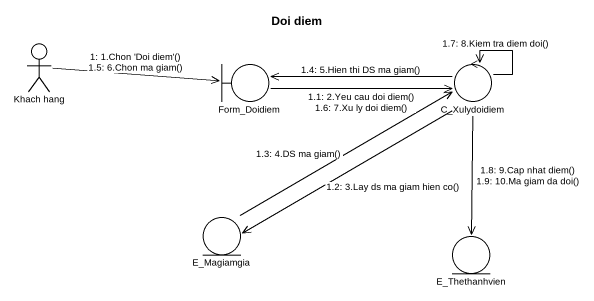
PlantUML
@startuml
title Doi diem
actor "Khach hang" as Khach_hang
boundary Form_Doidiem
control C_Xulydoidiem
entity E_Magiamgia
entity E_Thethanhvien
Khach_hang -right-> Form_Doidiem : 1: 1.Chon 'Doi diem'()\n1.5: 6.Chon ma giam()
Form_Doidiem -right-> C_Xulydoidiem : 1.1: 2.Yeu cau doi diem()\n1.6: 7.Xu ly doi diem()
C_Xulydoidiem --> E_Magiamgia : 1.2: 3.Lay ds ma giam hien co()
E_Magiamgia -up-> C_Xulydoidiem : 1.3: 4.DS ma giam()
C_Xulydoidiem -left-> Form_Doidiem : 1.4: 5.Hien thi DS ma giam()
C_Xulydoidiem --> C_Xulydoidiem : 1.7: 8.Kiem tra diem doi()
C_Xulydoidiem --> E_Thethanhvien : 1.8: 9.Cap nhat diem()\n1.9: 10.Ma giam da doi()
@enduml
